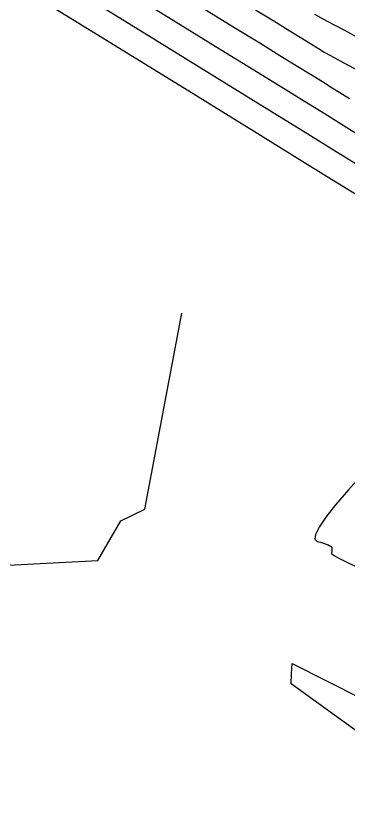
# Model space of a CAD drawing. Header units: metres. Extents: x 729358 to 732680, y 1423022 to 1426117.
# Drawn here: x 731099.65 to 731112.95, y 1425509.28 to 1425541.36 of the extents above; entities that cross this region are included whole.
import ezdxf

# ---------------------------------------------------------------- set-up
doc = ezdxf.new("R2010")
doc.units = ezdxf.units.M
doc.header["$MEASUREMENT"] = 0
for name, color, linetype in [('CONTOUR', 59, 'Continuous'), ('HR36 IE-Exi_Xref$0$CONTOUR', 8, 'Continuous'), ('HR36 IE-Exi_Xref$0$CONTOURINDEX', 10, 'Continuous'), ('INDEX-CON', 252, 'Continuous')]:
    doc.layers.add(name, color=color, linetype=linetype)

# ---------------------------------------------------------------- blocks, each defined once
blk = doc.blocks.new('ct 50 rai')
at = {"layer": 'CONTOUR', "flags": 128}
for points in [[(111.2, -242.353), (110.855, -242.141), (110.449, -241.89), (109.98, -241.601), (109.33, -241.2), (108.381, -240.614), (107.133, -239.843), (105.585, -238.888), (103.739, -237.746), (101.593, -236.42)], [(111.415, -239.915), (110.887, -239.632), (110.476, -239.412), (110.181, -239.255), (110.004, -239.16), (109.943, -239.127), (109.886, -239.092), (109.717, -238.988), (109.437, -238.816), (109.046, -238.575), (108.544, -238.265), (107.93, -237.887), (107.205, -237.441)]]:
    blk.add_lwpolyline(points, dxfattribs=at)
at = {"layer": 'CONTOUR'}
blk.add_lwpolyline([(111.233, -244.82), (109.544, -243.776), (107.404, -242.453), (104.813, -240.851), (101.77, -238.971), (98.276, -236.811)], dxfattribs=at)
at = {"layer": 'INDEX-CON'}
for points in [[(111.293, -243.635), (110.425, -243.099), (109.183, -242.332), (107.565, -241.332), (105.572, -240.1), (103.203, -238.636), (100.459, -236.94)], [(110.964, -240.982), (110.919, -240.954), (110.788, -240.873), (110.569, -240.739), (110.264, -240.551), (109.872, -240.309), (109.393, -240.014), (108.827, -239.665), (108.174, -239.263), (107.367, -238.765), (106.336, -238.129), (105.083, -237.355)], [(111.505, -238.654), (110.718, -238.233), (110.073, -237.889), (109.572, -237.62)]]:
    blk.add_lwpolyline(points, dxfattribs=at)
at = {"layer": 'INDEX-CON', "flags": 128}
blk.add_lwpolyline([(111.538, -255.897), (110.91, -256.598), (110.401, -257.197), (110.013, -257.694), (109.744, -258.089), (109.595, -258.382), (109.566, -258.573), (109.657, -258.662), (109.799, -258.699), (109.921, -258.735), (110.024, -258.77), (110.108, -258.803), (110.173, -258.836), (110.219, -258.867), (110.246, -258.897), (110.254, -258.926), (110.252, -258.954), (110.251, -258.982), (110.249, -259.011), (110.247, -259.039), (110.245, -259.067), (110.244, -259.095), (110.242, -259.124), (110.24, -259.152), (110.31, -259.21), (110.524, -259.329), (110.88, -259.508), (111.381, -259.748)], dxfattribs=at)

msp = doc.modelspace()

# ---------------------------------------------------------------- linework, layer by layer
at = {"layer": 'HR36 IE-Exi_Xref$0$CONTOUR', "elevation": 73, "flags": 128}
msp.add_lwpolyline([(731097.983, 1425492.153), (731097.965, 1425492.813), (731097.263, 1425497.222), (731097.243, 1425499.353), (731093.422, 1425515.943), (731088.997, 1425516.615), (731080.57, 1425518.129), (731080.694, 1425518.858), (731080.701, 1425518.99), (731080.708, 1425519.123), (731089.618, 1425518.91), (731102.918, 1425519.61), (731103.845, 1425521.193), (731104.793, 1425521.653), (731106.281, 1425529.485)], dxfattribs=at)
at = {"layer": 'HR36 IE-Exi_Xref$0$CONTOURINDEX', "elevation": 72, "flags": 128}
msp.add_lwpolyline([(731119.827, 1425500.952), (731118.138, 1425509.255), (731110.639, 1425514.675), (731110.66, 1425515.085), (731110.681, 1425515.495), (731120.393, 1425510.598), (731124.537, 1425513.76), (731125.393, 1425518.265)], dxfattribs=at)

# ---------------------------------------------------------------- block references
msp.add_blockref('ct 50 rai', (731002.018, 1425779.034, 78))

doc.saveas('drawing.dxf')
